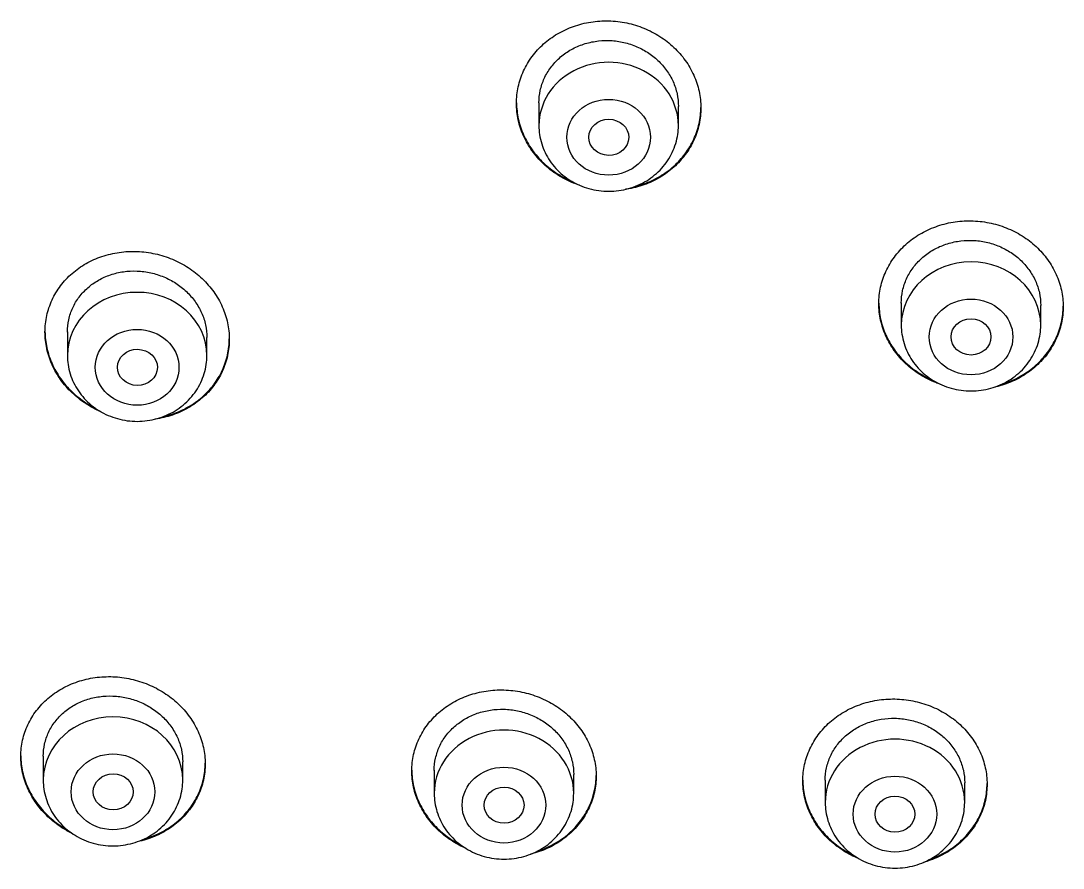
# Model space of a CAD drawing. Header units: millimetres. Extents: x 169 to 4368, y -1049 to 1924.
# Drawn here: x 455.324 to 457.416, y 1181.799 to 1183.5 of the extents above; entities that cross this region are included whole.
import ezdxf

# ---------------------------------------------------------------- set-up
doc = ezdxf.new("R2010")
doc.units = ezdxf.units.MM

msp = doc.modelspace()

# ---------------------------------------------------------------- linework, layer by layer
for p, q in [((456.3637, 1183.3357), (456.3637, 1183.29)), ((456.6437, 1183.29), (456.6437, 1183.3284)), ((457.0912, 1182.9338), (457.0912, 1182.8891)), ((457.3712, 1182.8891), (457.3712, 1182.9288)), ((455.417, 1182.8756), (455.417, 1182.8281)), ((455.697, 1182.8281), (455.697, 1182.8642)), ((455.3685, 1182.0236), (455.3685, 1181.9756)), ((455.6485, 1181.9756), (455.6485, 1182.0119)), ((456.1535, 1181.9952), (456.1535, 1181.949)), ((456.4335, 1181.949), (456.4335, 1181.987)), ((456.9385, 1181.9757), (456.9385, 1181.9308)), ((457.2185, 1181.9308), (457.2185, 1181.9702))]:
    msp.add_line(p, q)
for centre, major_axis, start_param, end_param in [((456.5037, 1183.29), (0.14, 0), 0, 3.141593), ((457.2312, 1182.8891), (-0.14, 0), 3.141598, 6.283185), ((455.557, 1182.8281), (-0.14, 0), 3.141598, 6.283185), ((455.5085, 1181.9756), (-0.14, 0), 3.141598, 6.283185), ((456.2935, 1181.949), (0.14, 0), 0, 3.141593), ((457.0785, 1181.9308), (0.14, 0), 0, 3.141593)]:
    msp.add_ellipse(centre, major_axis=major_axis, ratio=0.906308, start_param=start_param, end_param=end_param)
for centre, major_axis, ratio in [((456.5037, 1183.2664), (-0.084, 0), 0.906308), ((456.5039, 1183.2663), (0.0401, -0.0003), 0.905509), ((457.2312, 1182.8654), (0.084, 0), 0.906308), ((457.2312, 1182.8654), (0.04, 0), 0.906246), ((455.557, 1182.8044), (-0.084, 0), 0.906308), ((455.5575, 1182.8043), (0.0402, -0.0005), 0.902582), ((455.5085, 1181.952), (-0.084, 0), 0.906308), ((456.2935, 1181.9253), (-0.084, 0), 0.906308), ((455.5089, 1181.952), (0.0402, 0), 0.902281), ((457.0785, 1181.9072), (-0.084, 0), 0.906308), ((456.2937, 1181.9253), (0.0401, 0), 0.904923), ((457.0785, 1181.9072), (0.04, 0), 0.906198)]:
    msp.add_ellipse(centre, major_axis=major_axis, ratio=ratio)
for points, knots in [([(456.3187, 1183.3347), (456.3187, 1183.3459), (456.3199, 1183.3569), (456.3235, 1183.3732), (456.3249, 1183.3785), (456.3285, 1183.3892), (456.3305, 1183.3944), (456.3375, 1183.4097), (456.3432, 1183.4193), (456.3533, 1183.433), (456.3569, 1183.4374), (456.3647, 1183.4459), (456.3688, 1183.4499), (456.3816, 1183.4613), (456.3909, 1183.4681), (456.4061, 1183.4771), (456.4114, 1183.4798), (456.4221, 1183.4848), (456.433, 1183.4892), (456.4443, 1183.4927), (456.4559, 1183.4956), (456.4619, 1183.4968), (456.4798, 1183.4996), (456.4918, 1183.5004), (456.5098, 1183.4999), (456.5159, 1183.4995), (456.528, 1183.4981), (456.534, 1183.4971), (456.5518, 1183.4934), (456.5633, 1183.4899), (456.5801, 1183.4831), (456.5857, 1183.4805), (456.5964, 1183.475), (456.6015, 1183.472), (456.6165, 1183.4624), (456.6259, 1183.4551), (456.6431, 1183.4388), (456.6508, 1183.43), (456.6608, 1183.416), (456.664, 1183.4111), (456.6697, 1183.4012), (456.6723, 1183.396), (456.6793, 1183.3804), (456.6828, 1183.3697), (456.6863, 1183.3532), (456.6872, 1183.3477), (456.6884, 1183.3365), (456.6887, 1183.3309), (456.6887, 1183.3142), (456.6876, 1183.3032), (456.684, 1183.2868), (456.6825, 1183.2814), (456.679, 1183.2708), (456.6749, 1183.2604), (456.6698, 1183.2505), (456.6641, 1183.2408), (456.6609, 1183.2361), (456.6508, 1183.2223), (456.6431, 1183.2139), (456.6303, 1183.2025), (456.6258, 1183.1989), (456.6164, 1183.192), (456.6115, 1183.1887), (456.5964, 1183.1798), (456.5857, 1183.1749), (456.5689, 1183.1689), (456.5632, 1183.1672), (456.5515, 1183.1642), (456.5457, 1183.163), (456.5388, 1183.1619), (456.5378, 1183.1618), (456.5369, 1183.1616)], [0, 0, 0, 0, 0.043324, 0.043324, 0.064987, 0.064987, 0.086649, 0.086649, 0.129973, 0.129973, 0.151636, 0.151636, 0.173298, 0.173298, 0.216622, 0.216622, 0.238285, 0.238285, 0.259947, 0.281609, 0.281609, 0.303271, 0.303271, 0.346596, 0.346596, 0.368258, 0.368258, 0.38992, 0.38992, 0.433245, 0.433245, 0.454907, 0.454907, 0.476569, 0.476569, 0.519894, 0.519894, 0.563218, 0.563218, 0.584881, 0.584881, 0.606543, 0.606543, 0.649867, 0.649867, 0.67153, 0.67153, 0.693192, 0.693192, 0.736516, 0.736516, 0.758179, 0.758179, 0.779841, 0.801503, 0.801503, 0.823165, 0.823165, 0.86649, 0.86649, 0.888152, 0.888152, 0.909814, 0.909814, 0.953139, 0.953139, 0.974801, 0.974801, 0.996463, 0.996463, 1, 1, 1, 1]), ([(456.3637, 1183.3355), (456.3637, 1183.3439), (456.3646, 1183.3522), (456.3673, 1183.3646), (456.3684, 1183.3687), (456.3711, 1183.3767), (456.3742, 1183.3845), (456.3781, 1183.392), (456.3824, 1183.3994), (456.3848, 1183.4029), (456.3925, 1183.4133), (456.3983, 1183.4197), (456.4079, 1183.4284), (456.4113, 1183.4311), (456.4185, 1183.4363), (456.4222, 1183.4387), (456.4336, 1183.4455), (456.4417, 1183.4492), (456.4544, 1183.4537), (456.4587, 1183.4551), (456.4676, 1183.4573), (456.472, 1183.4582), (456.4854, 1183.4603), (456.4945, 1183.4609), (456.513, 1183.4605), (456.5221, 1183.4594), (456.5355, 1183.4566), (456.5399, 1183.4555), (456.5487, 1183.4528), (456.5531, 1183.4513), (456.5658, 1183.4461), (456.5738, 1183.4419), (456.5852, 1183.4347), (456.5889, 1183.4321), (456.596, 1183.4265), (456.5994, 1183.4236), (456.6091, 1183.4144), (456.6149, 1183.4078), (456.6226, 1183.3971), (456.625, 1183.3934), (456.6293, 1183.3858), (456.6332, 1183.3781), (456.6363, 1183.3702), (456.639, 1183.362), (456.6401, 1183.3579), (456.6428, 1183.3453), (456.6437, 1183.3369), (456.6437, 1183.3284)], [0, 0, 0, 0, 0.06239, 0.06239, 0.093644, 0.093644, 0.124898, 0.156151, 0.156151, 0.187405, 0.187405, 0.249912, 0.249912, 0.281166, 0.281166, 0.31242, 0.31242, 0.374927, 0.374927, 0.406181, 0.406181, 0.437434, 0.437434, 0.499942, 0.499942, 0.562449, 0.562449, 0.593702, 0.593702, 0.624956, 0.624956, 0.687463, 0.687463, 0.718717, 0.718717, 0.749971, 0.749971, 0.812478, 0.812478, 0.843732, 0.843732, 0.874985, 0.906239, 0.906239, 0.937493, 0.937493, 1, 1, 1, 1]), ([(456.3187, 1183.3357), (456.3188, 1183.3248), (456.32, 1183.314), (456.3235, 1183.2979), (456.3249, 1183.2925), (456.3284, 1183.2817), (456.3305, 1183.2764), (456.3375, 1183.2607), (456.3432, 1183.2508), (456.3532, 1183.2367), (456.3568, 1183.2321), (456.3646, 1183.2232), (456.3686, 1183.219), (456.3814, 1183.2069), (456.3907, 1183.1996), (456.4059, 1183.1899), (456.4111, 1183.1869), (456.4207, 1183.1819), (456.4251, 1183.1798), (456.4296, 1183.1779)], [0, 0, 0, 0, 0.16515, 0.16515, 0.250295, 0.250295, 0.335439, 0.335439, 0.505729, 0.505729, 0.590873, 0.590873, 0.676018, 0.676018, 0.846307, 0.846307, 0.931452, 0.931452, 1, 1, 1, 1]), ([(456.4454, 1183.1699), (456.4412, 1183.1713), (456.437, 1183.1728), (456.4217, 1183.179), (456.4111, 1183.1845), (456.3961, 1183.1942), (456.3912, 1183.1976), (456.3817, 1183.205), (456.3773, 1183.2088), (456.3645, 1183.2209), (456.3568, 1183.2297), (456.3467, 1183.2438), (456.3435, 1183.2488), (456.3378, 1183.2587), (456.3326, 1183.2689), (456.3285, 1183.2794), (456.325, 1183.2902), (456.3235, 1183.2956), (456.3199, 1183.3122), (456.3187, 1183.3234), (456.3187, 1183.3347)], [0, 0, 0, 0, 0.0571061, 0.0571061, 0.2142551, 0.2142551, 0.2928296, 0.2928296, 0.3714041, 0.3714041, 0.528553, 0.528553, 0.6071275, 0.6071275, 0.685702, 0.7642765, 0.7642765, 0.842851, 0.842851, 1, 1, 1, 1]), ([(456.5557, 1183.1673), (456.562, 1183.1688), (456.5681, 1183.1707), (456.5798, 1183.1748), (456.5854, 1183.1771), (456.5961, 1183.1821), (456.6013, 1183.1848), (456.6164, 1183.1937), (456.6257, 1183.2005), (456.6387, 1183.212), (456.6428, 1183.2161), (456.6505, 1183.2245), (456.6577, 1183.2332), (456.6639, 1183.2426), (456.6696, 1183.2523), (456.6723, 1183.2573), (456.6793, 1183.2727), (456.6828, 1183.2832), (456.6863, 1183.2995), (456.6872, 1183.305), (456.6884, 1183.3158), (456.6887, 1183.3211), (456.6887, 1183.3264)], [0, 0, 0, 0, 0.083353, 0.083353, 0.160079, 0.160079, 0.236804, 0.236804, 0.390256, 0.390256, 0.466982, 0.466982, 0.543708, 0.620434, 0.620434, 0.697159, 0.697159, 0.850611, 0.850611, 0.927337, 0.927337, 1, 1, 1, 1]), ([(456.3637, 1183.29), (456.3637, 1183.2833), (456.3646, 1183.2719), (456.3688, 1183.2529), (456.3757, 1183.2355), (456.3853, 1183.2187), (456.3972, 1183.2036), (456.4114, 1183.1901), (456.4275, 1183.1787), (456.4451, 1183.1695), (456.464, 1183.1629), (456.4837, 1183.1588), (456.5039, 1183.1575), (456.524, 1183.1588), (456.5437, 1183.1629), (456.5626, 1183.1696), (456.5803, 1183.1788), (456.5963, 1183.1903), (456.6105, 1183.2038), (456.6224, 1183.219), (456.6319, 1183.2359), (456.6388, 1183.2534), (456.6428, 1183.2722), (456.6437, 1183.2835), (456.6437, 1183.29)], [0, 0, 0, 0, 0.043723, 0.08855, 0.133515, 0.178674, 0.224062, 0.269684, 0.315523, 0.361546, 0.407709, 0.453968, 0.500279, 0.546601, 0.592892, 0.639107, 0.685199, 0.73112, 0.776832, 0.822308, 0.867548, 0.912577, 0.957444, 1, 1, 1, 1]), ([(457.0462, 1182.9323), (457.0462, 1182.9435), (457.0474, 1182.9545), (457.0509, 1182.9707), (457.0524, 1182.976), (457.0559, 1182.9866), (457.058, 1182.9918), (457.0649, 1183.0071), (457.0706, 1183.0168), (457.0807, 1183.0304), (457.0843, 1183.0348), (457.0921, 1183.0433), (457.0962, 1183.0474), (457.109, 1183.0589), (457.1183, 1183.0657), (457.1335, 1183.0748), (457.1387, 1183.0775), (457.1494, 1183.0826), (457.1603, 1183.0871), (457.1717, 1183.0906), (457.1833, 1183.0937), (457.1892, 1183.0949), (457.2071, 1183.0979), (457.2191, 1183.0987), (457.2372, 1183.0984), (457.2433, 1183.0981), (457.2554, 1183.0968), (457.2614, 1183.0958), (457.2792, 1183.0923), (457.2907, 1183.0889), (457.3075, 1183.0823), (457.3131, 1183.0798), (457.3238, 1183.0743), (457.329, 1183.0714), (457.344, 1183.062), (457.3533, 1183.0548), (457.3706, 1183.0387), (457.3783, 1183.03), (457.3883, 1183.0161), (457.3914, 1183.0113), (457.3971, 1183.0014), (457.3998, 1182.9963), (457.4067, 1182.9808), (457.4102, 1182.9701), (457.4138, 1182.9538), (457.4147, 1182.9483), (457.4159, 1182.9371), (457.4162, 1182.9316), (457.4162, 1182.915), (457.415, 1182.904), (457.4115, 1182.8877), (457.41, 1182.8823), (457.4065, 1182.8717), (457.4024, 1182.8614), (457.3973, 1182.8515), (457.3916, 1182.8418), (457.3884, 1182.837), (457.3783, 1182.8233), (457.3706, 1182.8149), (457.3578, 1182.8033), (457.3533, 1182.7997), (457.3439, 1182.7928), (457.339, 1182.7895), (457.3239, 1182.7805), (457.3133, 1182.7755), (457.2965, 1182.7694), (457.2907, 1182.7676), (457.2822, 1182.7654), (457.2795, 1182.7648), (457.2768, 1182.7642)], [0, 0, 0, 0, 0.0439921, 0.0439921, 0.0659882, 0.0659882, 0.0879843, 0.0879843, 0.1319764, 0.1319764, 0.1539725, 0.1539725, 0.1759685, 0.1759685, 0.2199606, 0.2199606, 0.2419567, 0.2419567, 0.2639528, 0.2859488, 0.2859488, 0.3079449, 0.3079449, 0.351937, 0.351937, 0.3739331, 0.3739331, 0.3959292, 0.3959292, 0.4399213, 0.4399213, 0.4619174, 0.4619174, 0.4839134, 0.4839134, 0.5279055, 0.5279055, 0.5718977, 0.5718977, 0.5938937, 0.5938937, 0.6158898, 0.6158898, 0.6598819, 0.6598819, 0.681878, 0.681878, 0.7038741, 0.7038741, 0.7478662, 0.7478662, 0.7698623, 0.7698623, 0.7918583, 0.8138544, 0.8138544, 0.8358505, 0.8358505, 0.8798426, 0.8798426, 0.9018386, 0.9018386, 0.9238347, 0.9238347, 0.9678268, 0.9678268, 0.9898229, 0.9898229, 1, 1, 1, 1]), ([(457.0912, 1182.9335), (457.0912, 1182.9419), (457.0921, 1182.9502), (457.0948, 1182.9625), (457.0959, 1182.9666), (457.0985, 1182.9746), (457.1016, 1182.9824), (457.1055, 1182.9899), (457.1098, 1182.9973), (457.1122, 1183.0008), (457.1199, 1183.0113), (457.1257, 1183.0176), (457.1354, 1183.0263), (457.1388, 1183.0291), (457.1459, 1183.0343), (457.1496, 1183.0368), (457.161, 1183.0436), (457.1691, 1183.0474), (457.1818, 1183.052), (457.1861, 1183.0534), (457.1949, 1183.0557), (457.1994, 1183.0566), (457.2128, 1183.0588), (457.2219, 1183.0595), (457.2357, 1183.0593), (457.2403, 1183.059), (457.2494, 1183.058), (457.2585, 1183.0566), (457.2673, 1183.0545), (457.2761, 1183.0519), (457.2805, 1183.0504), (457.2932, 1183.0453), (457.3012, 1183.0413), (457.3126, 1183.0341), (457.3163, 1183.0316), (457.3235, 1183.0261), (457.3269, 1183.0232), (457.3366, 1183.0142), (457.3424, 1183.0076), (457.35, 1182.997), (457.3524, 1182.9933), (457.3568, 1182.9858), (457.3607, 1182.9782), (457.3638, 1182.9703), (457.3664, 1182.9623), (457.3676, 1182.9581), (457.3703, 1182.9456), (457.3712, 1182.9373), (457.3712, 1182.9288)], [0, 0, 0, 0, 0.0623933, 0.0623933, 0.0936469, 0.0936469, 0.1249004, 0.156154, 0.156154, 0.1874075, 0.1874075, 0.2499147, 0.2499147, 0.2811682, 0.2811682, 0.3124218, 0.3124218, 0.3749289, 0.3749289, 0.4061824, 0.4061824, 0.437436, 0.437436, 0.4999431, 0.4999431, 0.5311967, 0.5311967, 0.5624502, 0.5937038, 0.5937038, 0.6249573, 0.6249573, 0.6874644, 0.6874644, 0.718718, 0.718718, 0.7499716, 0.7499716, 0.8124787, 0.8124787, 0.8437322, 0.8437322, 0.8749858, 0.9062393, 0.9062393, 0.9374929, 0.9374929, 1, 1, 1, 1]), ([(455.372, 1182.8753), (455.372, 1182.8865), (455.3732, 1182.8975), (455.3768, 1182.9136), (455.3782, 1182.9189), (455.3818, 1182.9294), (455.3839, 1182.9346), (455.3908, 1182.9497), (455.3966, 1182.9592), (455.4067, 1182.9726), (455.4103, 1182.977), (455.4181, 1182.9853), (455.4221, 1182.9892), (455.435, 1183.0004), (455.4443, 1183.007), (455.4595, 1183.0157), (455.4648, 1183.0183), (455.4754, 1183.0231), (455.4863, 1183.0273), (455.4977, 1183.0306), (455.5093, 1183.0333), (455.5152, 1183.0344), (455.5331, 1183.037), (455.5451, 1183.0375), (455.5631, 1183.0368), (455.5692, 1183.0363), (455.5813, 1183.0347), (455.5873, 1183.0337), (455.605, 1183.0297), (455.6165, 1183.0261), (455.6333, 1183.0191), (455.6388, 1183.0165), (455.6495, 1183.0109), (455.6547, 1183.0078), (455.6697, 1182.9981), (455.6791, 1182.9907), (455.6963, 1182.9743), (455.704, 1182.9654), (455.7141, 1182.9513), (455.7172, 1182.9465), (455.7229, 1182.9365), (455.7256, 1182.9313), (455.7325, 1182.9156), (455.7361, 1182.9049), (455.7396, 1182.8885), (455.7405, 1182.883), (455.7417, 1182.8718), (455.742, 1182.8662), (455.742, 1182.8496), (455.7409, 1182.8387), (455.7373, 1182.8224), (455.7358, 1182.817), (455.7323, 1182.8065), (455.7282, 1182.7962), (455.723, 1182.7864), (455.7173, 1182.7769), (455.7142, 1182.7722), (455.704, 1182.7587), (455.6963, 1182.7504), (455.6835, 1182.7392), (455.679, 1182.7357), (455.6696, 1182.729), (455.6646, 1182.7258), (455.6495, 1182.7172), (455.6389, 1182.7124), (455.6221, 1182.7067), (455.6164, 1182.7051), (455.6048, 1182.7023), (455.599, 1182.7012), (455.5932, 1182.7004)], [0, 0, 0, 0, 0.043488, 0.043488, 0.065232, 0.065232, 0.086976, 0.086976, 0.130464, 0.130464, 0.152208, 0.152208, 0.173952, 0.173952, 0.21744, 0.21744, 0.239184, 0.239184, 0.260928, 0.282672, 0.282672, 0.304416, 0.304416, 0.347904, 0.347904, 0.369648, 0.369648, 0.391392, 0.391392, 0.43488, 0.43488, 0.456624, 0.456624, 0.478368, 0.478368, 0.521856, 0.521856, 0.565344, 0.565344, 0.587088, 0.587088, 0.608832, 0.608832, 0.65232, 0.65232, 0.674064, 0.674064, 0.695807, 0.695807, 0.739295, 0.739295, 0.761039, 0.761039, 0.782783, 0.804527, 0.804527, 0.826271, 0.826271, 0.869759, 0.869759, 0.891503, 0.891503, 0.913247, 0.913247, 0.956735, 0.956735, 0.978479, 0.978479, 1, 1, 1, 1]), ([(455.417, 1182.8753), (455.417, 1182.8837), (455.4179, 1182.8919), (455.4206, 1182.9042), (455.4217, 1182.9083), (455.4244, 1182.9162), (455.4275, 1182.924), (455.4314, 1182.9314), (455.4357, 1182.9386), (455.4381, 1182.9422), (455.4458, 1182.9524), (455.4516, 1182.9586), (455.4613, 1182.9671), (455.4647, 1182.9698), (455.4718, 1182.9748), (455.4756, 1182.9772), (455.487, 1182.9837), (455.495, 1182.9873), (455.5077, 1182.9916), (455.5121, 1182.9929), (455.5209, 1182.9949), (455.5253, 1182.9958), (455.5387, 1182.9977), (455.5478, 1182.9981), (455.5662, 1182.9974), (455.5753, 1182.9962), (455.5887, 1182.9933), (455.5931, 1182.9921), (455.6019, 1182.9893), (455.6063, 1182.9877), (455.619, 1182.9824), (455.627, 1182.9782), (455.6384, 1182.9708), (455.6421, 1182.9682), (455.6493, 1182.9625), (455.6527, 1182.9596), (455.6623, 1182.9504), (455.6681, 1182.9437), (455.6758, 1182.9329), (455.6782, 1182.9292), (455.6826, 1182.9216), (455.6865, 1182.9139), (455.6896, 1182.906), (455.6923, 1182.8978), (455.6934, 1182.8937), (455.6961, 1182.8811), (455.697, 1182.8727), (455.697, 1182.8642)], [0, 0, 0, 0, 0.062383, 0.062383, 0.093636, 0.093636, 0.12489, 0.156144, 0.156144, 0.187398, 0.187398, 0.249906, 0.249906, 0.28116, 0.28116, 0.312414, 0.312414, 0.374922, 0.374922, 0.406176, 0.406176, 0.43743, 0.43743, 0.499937, 0.499937, 0.562445, 0.562445, 0.593699, 0.593699, 0.624953, 0.624953, 0.687461, 0.687461, 0.718715, 0.718715, 0.749969, 0.749969, 0.812477, 0.812477, 0.84373, 0.84373, 0.874984, 0.906238, 0.906238, 0.937492, 0.937492, 1, 1, 1, 1]), ([(457.0462, 1182.9333), (457.0463, 1182.9225), (457.0475, 1182.9118), (457.0509, 1182.8958), (457.0524, 1182.8904), (457.0559, 1182.8797), (457.058, 1182.8744), (457.0649, 1182.8589), (457.0706, 1182.8491), (457.0807, 1182.8351), (457.0843, 1182.8306), (457.092, 1182.8218), (457.0961, 1182.8176), (457.1089, 1182.8057), (457.1182, 1182.7985), (457.1334, 1182.789), (457.1386, 1182.786), (457.1478, 1182.7814), (457.1516, 1182.7796), (457.1555, 1182.7779)], [0, 0, 0, 0, 0.166382, 0.166382, 0.252224, 0.252224, 0.338065, 0.338065, 0.509748, 0.509748, 0.59559, 0.59559, 0.681432, 0.681432, 0.853115, 0.853115, 0.938956, 0.938956, 1, 1, 1, 1]), ([(457.1696, 1182.7704), (457.1665, 1182.7715), (457.1635, 1182.7726), (457.1493, 1182.7782), (457.1386, 1182.7836), (457.1236, 1182.7931), (457.1187, 1182.7964), (457.1092, 1182.8037), (457.1047, 1182.8075), (457.0919, 1182.8194), (457.0843, 1182.8281), (457.0741, 1182.8421), (457.071, 1182.847), (457.0652, 1182.8569), (457.0601, 1182.8669), (457.056, 1182.8774), (457.0525, 1182.8881), (457.051, 1182.8935), (457.0474, 1182.91), (457.0462, 1182.9211), (457.0462, 1182.9323)], [0, 0, 0, 0, 0.042578, 0.042578, 0.202148, 0.202148, 0.281934, 0.281934, 0.361719, 0.361719, 0.521289, 0.521289, 0.601074, 0.601074, 0.680859, 0.760645, 0.760645, 0.84043, 0.84043, 1, 1, 1, 1]), ([(457.2928, 1182.7704), (457.2958, 1182.7713), (457.2988, 1182.7723), (457.3074, 1182.7754), (457.3129, 1182.7777), (457.3237, 1182.7828), (457.3288, 1182.7856), (457.3439, 1182.7945), (457.3532, 1182.8013), (457.3662, 1182.813), (457.3703, 1182.817), (457.378, 1182.8255), (457.3852, 1182.8342), (457.3914, 1182.8436), (457.3971, 1182.8533), (457.3998, 1182.8583), (457.4067, 1182.8736), (457.4102, 1182.8841), (457.4138, 1182.9003), (457.4147, 1182.9058), (457.4159, 1182.9166), (457.4162, 1182.9219), (457.4162, 1182.9271)], [0, 0, 0, 0, 0.042749, 0.042749, 0.122901, 0.122901, 0.203053, 0.203053, 0.363356, 0.363356, 0.443508, 0.443508, 0.523659, 0.603811, 0.603811, 0.683963, 0.683963, 0.844266, 0.844266, 0.924418, 0.924418, 1, 1, 1, 1]), ([(455.372, 1182.8763), (455.3721, 1182.8654), (455.3733, 1182.8546), (455.3768, 1182.8386), (455.3782, 1182.8331), (455.3818, 1182.8223), (455.3838, 1182.817), (455.3908, 1182.8013), (455.3965, 1182.7913), (455.4066, 1182.7771), (455.4102, 1182.7725), (455.418, 1182.7636), (455.422, 1182.7593), (455.4348, 1182.7471), (455.4441, 1182.7397), (455.4593, 1182.7298), (455.4645, 1182.7268), (455.4709, 1182.7234), (455.472, 1182.7228), (455.4731, 1182.7223)], [0, 0, 0, 0, 0.174338, 0.174338, 0.264065, 0.264065, 0.353793, 0.353793, 0.533247, 0.533247, 0.622974, 0.622974, 0.712702, 0.712702, 0.892156, 0.892156, 0.981883, 0.981883, 1, 1, 1, 1]), ([(455.4845, 1182.715), (455.474, 1182.7195), (455.464, 1182.7249), (455.4495, 1182.7343), (455.4446, 1182.7378), (455.4351, 1182.7453), (455.4306, 1182.7492), (455.4178, 1182.7614), (455.4102, 1182.7702), (455.4, 1182.7844), (455.3969, 1182.7894), (455.3911, 1182.7994), (455.386, 1182.8096), (455.3819, 1182.8201), (455.3783, 1182.8309), (455.3768, 1182.8364), (455.3732, 1182.853), (455.372, 1182.8641), (455.372, 1182.8753)], [0, 0, 0, 0, 0.159312, 0.159312, 0.243381, 0.243381, 0.32745, 0.32745, 0.495587, 0.495587, 0.579656, 0.579656, 0.663725, 0.747794, 0.747794, 0.831862, 0.831862, 1, 1, 1, 1]), ([(457.0912, 1182.8891), (457.0912, 1182.8824), (457.0921, 1182.871), (457.0963, 1182.852), (457.1032, 1182.8346), (457.1127, 1182.8177), (457.1247, 1182.8026), (457.1389, 1182.7891), (457.1549, 1182.7777), (457.1726, 1182.7686), (457.1915, 1182.7619), (457.2112, 1182.7579), (457.2313, 1182.7565), (457.2514, 1182.7579), (457.2712, 1182.762), (457.2901, 1182.7687), (457.3077, 1182.7779), (457.3238, 1182.7893), (457.3379, 1182.8029), (457.3499, 1182.8181), (457.3594, 1182.835), (457.3663, 1182.8524), (457.3703, 1182.8713), (457.3712, 1182.8825), (457.3712, 1182.8891)], [0, 0, 0, 0, 0.043723, 0.08855, 0.133515, 0.178674, 0.224062, 0.269684, 0.315523, 0.361546, 0.407709, 0.453968, 0.500279, 0.546601, 0.592892, 0.639107, 0.685199, 0.73112, 0.776832, 0.822308, 0.867548, 0.912577, 0.957444, 1, 1, 1, 1]), ([(455.6084, 1182.7051), (455.6149, 1182.7066), (455.6212, 1182.7084), (455.633, 1182.7124), (455.6386, 1182.7145), (455.6493, 1182.7193), (455.6545, 1182.722), (455.6695, 1182.7306), (455.6789, 1182.7372), (455.6919, 1182.7485), (455.696, 1182.7525), (455.7037, 1182.7607), (455.7109, 1182.7693), (455.7171, 1182.7786), (455.7229, 1182.7881), (455.7255, 1182.7931), (455.7325, 1182.8083), (455.736, 1182.8187), (455.7396, 1182.8349), (455.7405, 1182.8404), (455.7417, 1182.8512), (455.742, 1182.8564), (455.742, 1182.8617)], [0, 0, 0, 0, 0.085216, 0.085216, 0.161765, 0.161765, 0.238314, 0.238314, 0.391411, 0.391411, 0.46796, 0.46796, 0.544509, 0.621058, 0.621058, 0.697607, 0.697607, 0.850704, 0.850704, 0.927253, 0.927253, 1, 1, 1, 1]), ([(455.417, 1182.8281), (455.417, 1182.8213), (455.4179, 1182.8099), (455.4221, 1182.7909), (455.429, 1182.7735), (455.4386, 1182.7567), (455.4505, 1182.7416), (455.4647, 1182.7281), (455.4808, 1182.7167), (455.4984, 1182.7075), (455.5173, 1182.7009), (455.537, 1182.6968), (455.5571, 1182.6955), (455.5773, 1182.6969), (455.597, 1182.7009), (455.6159, 1182.7076), (455.6336, 1182.7168), (455.6496, 1182.7283), (455.6638, 1182.7419), (455.6757, 1182.757), (455.6852, 1182.7739), (455.6921, 1182.7914), (455.6961, 1182.8102), (455.697, 1182.8215), (455.697, 1182.8281)], [0, 0, 0, 0, 0.043723, 0.08855, 0.133515, 0.178674, 0.224062, 0.269684, 0.315523, 0.361546, 0.407709, 0.453968, 0.500279, 0.546601, 0.592892, 0.639107, 0.685199, 0.73112, 0.776832, 0.822308, 0.867548, 0.912577, 0.957444, 1, 1, 1, 1]), ([(455.3235, 1182.0231), (455.3235, 1182.0342), (455.3247, 1182.0451), (455.3282, 1182.061), (455.3297, 1182.0663), (455.3333, 1182.0767), (455.3353, 1182.0818), (455.3423, 1182.0968), (455.348, 1182.1062), (455.3581, 1182.1194), (455.3618, 1182.1237), (455.3695, 1182.1319), (455.3736, 1182.1358), (455.3864, 1182.1469), (455.3957, 1182.1534), (455.4109, 1182.162), (455.4161, 1182.1646), (455.4268, 1182.1693), (455.4377, 1182.1735), (455.449, 1182.1767), (455.4606, 1182.1794), (455.4665, 1182.1805), (455.4844, 1182.183), (455.4964, 1182.1836), (455.5144, 1182.1829), (455.5204, 1182.1824), (455.5326, 1182.1808), (455.5386, 1182.1798), (455.5563, 1182.1758), (455.5678, 1182.1722), (455.5846, 1182.1653), (455.5902, 1182.1627), (455.6009, 1182.1571), (455.6061, 1182.1541), (455.6211, 1182.1444), (455.6305, 1182.1371), (455.6434, 1182.1249), (455.6475, 1182.1207), (455.6552, 1182.1119), (455.6624, 1182.1029), (455.6686, 1182.0932), (455.6744, 1182.0833), (455.677, 1182.0782), (455.684, 1182.0626), (455.6875, 1182.052), (455.6911, 1182.0358), (455.692, 1182.0303), (455.6932, 1182.0192), (455.6935, 1182.0137), (455.6935, 1181.9972), (455.6923, 1181.9864), (455.6888, 1181.9703), (455.6873, 1181.9649), (455.6838, 1181.9545), (455.6797, 1181.9444), (455.6745, 1181.9347), (455.6688, 1181.9252), (455.6657, 1181.9206), (455.6555, 1181.9072), (455.6478, 1181.899), (455.635, 1181.8879), (455.6305, 1181.8844), (455.6211, 1181.8778), (455.6162, 1181.8747), (455.6011, 1181.8662), (455.5905, 1181.8615), (455.5737, 1181.8558), (455.568, 1181.8542), (455.5605, 1181.8524), (455.5588, 1181.8521), (455.5571, 1181.8517)], [0, 0, 0, 0, 0.044162, 0.044162, 0.066243, 0.066243, 0.088323, 0.088323, 0.132485, 0.132485, 0.154566, 0.154566, 0.176647, 0.176647, 0.220809, 0.220809, 0.242889, 0.242889, 0.26497, 0.287051, 0.287051, 0.309132, 0.309132, 0.353294, 0.353294, 0.375375, 0.375375, 0.397455, 0.397455, 0.441617, 0.441617, 0.463698, 0.463698, 0.485779, 0.485779, 0.52994, 0.52994, 0.552021, 0.552021, 0.574102, 0.596183, 0.596183, 0.618264, 0.618264, 0.662426, 0.662426, 0.684506, 0.684506, 0.706587, 0.706587, 0.750749, 0.750749, 0.77283, 0.77283, 0.794911, 0.816992, 0.816992, 0.839072, 0.839072, 0.883234, 0.883234, 0.905315, 0.905315, 0.927396, 0.927396, 0.971558, 0.971558, 0.993638, 0.993638, 1, 1, 1, 1]), ([(455.3685, 1182.0233), (455.3685, 1182.0315), (455.3694, 1182.0397), (455.3721, 1182.0519), (455.3732, 1182.0559), (455.3759, 1182.0638), (455.379, 1182.0715), (455.3829, 1182.0788), (455.3872, 1182.0859), (455.3896, 1182.0894), (455.3973, 1182.0996), (455.4031, 1182.1057), (455.4128, 1182.1141), (455.4161, 1182.1167), (455.4233, 1182.1217), (455.427, 1182.1241), (455.4384, 1182.1305), (455.4464, 1182.1341), (455.4591, 1182.1383), (455.4635, 1182.1395), (455.4723, 1182.1416), (455.4767, 1182.1424), (455.4901, 1182.1443), (455.4991, 1182.1447), (455.5176, 1182.144), (455.5267, 1182.1428), (455.5401, 1182.1399), (455.5445, 1182.1387), (455.5533, 1182.136), (455.5576, 1182.1344), (455.5704, 1182.1291), (455.5784, 1182.1249), (455.5936, 1182.1152), (455.6008, 1182.1095), (455.6138, 1182.0973), (455.6196, 1182.0907), (455.6273, 1182.0801), (455.6297, 1182.0763), (455.634, 1182.0688), (455.638, 1182.0612), (455.6411, 1182.0533), (455.6437, 1182.0452), (455.6449, 1182.0411), (455.6476, 1182.0287), (455.6485, 1182.0203), (455.6485, 1182.0119)], [0, 0, 0, 0, 0.062392, 0.062392, 0.093645, 0.093645, 0.124899, 0.156152, 0.156152, 0.187406, 0.187406, 0.249913, 0.249913, 0.281167, 0.281167, 0.312421, 0.312421, 0.374928, 0.374928, 0.406181, 0.406181, 0.437435, 0.437435, 0.499942, 0.499942, 0.562449, 0.562449, 0.593703, 0.593703, 0.624957, 0.624957, 0.687464, 0.687464, 0.749971, 0.749971, 0.812478, 0.812478, 0.843732, 0.843732, 0.874986, 0.906239, 0.906239, 0.937493, 0.937493, 1, 1, 1, 1]), ([(456.1085, 1181.9941), (456.1085, 1182.0052), (456.1097, 1182.0161), (456.1132, 1182.0321), (456.1147, 1182.0373), (456.1182, 1182.0478), (456.1203, 1182.053), (456.1273, 1182.068), (456.133, 1182.0775), (456.1431, 1182.0909), (456.1467, 1182.0952), (456.1544, 1182.1035), (456.1585, 1182.1075), (456.1713, 1182.1187), (456.1806, 1182.1254), (456.1958, 1182.1341), (456.2011, 1182.1368), (456.2117, 1182.1417), (456.2226, 1182.146), (456.234, 1182.1494), (456.2455, 1182.1522), (456.2515, 1182.1534), (456.2694, 1182.1561), (456.2814, 1182.1569), (456.2994, 1182.1564), (456.3055, 1182.1559), (456.3176, 1182.1545), (456.3236, 1182.1535), (456.3414, 1182.1499), (456.3529, 1182.1464), (456.3697, 1182.1396), (456.3753, 1182.1371), (456.386, 1182.1316), (456.3912, 1182.1287), (456.4062, 1182.1192), (456.4155, 1182.112), (456.4285, 1182.0999), (456.4326, 1182.0957), (456.4403, 1182.087), (456.4475, 1182.0781), (456.4537, 1182.0685), (456.4594, 1182.0587), (456.462, 1182.0536), (456.469, 1182.0381), (456.4725, 1182.0276), (456.4761, 1182.0113), (456.477, 1182.0059), (456.4782, 1181.9948), (456.4785, 1181.9893), (456.4785, 1181.9729), (456.4773, 1181.962), (456.4738, 1181.9459), (456.4723, 1181.9405), (456.4688, 1181.9301), (456.4647, 1181.9199), (456.4596, 1181.9102), (456.4539, 1181.9006), (456.4507, 1181.896), (456.4406, 1181.8825), (456.4329, 1181.8742), (456.4201, 1181.863), (456.4156, 1181.8594), (456.4062, 1181.8527), (456.4013, 1181.8495), (456.3862, 1181.8408), (456.3756, 1181.8359), (456.3588, 1181.8301), (456.3531, 1181.8284), (456.3472, 1181.8269), (456.3471, 1181.8269), (456.347, 1181.8269)], [0, 0, 0, 0, 0.044428, 0.044428, 0.066643, 0.066643, 0.088857, 0.088857, 0.133285, 0.133285, 0.1555, 0.1555, 0.177714, 0.177714, 0.222142, 0.222142, 0.244357, 0.244357, 0.266571, 0.288785, 0.288785, 0.310999, 0.310999, 0.355428, 0.355428, 0.377642, 0.377642, 0.399856, 0.399856, 0.444285, 0.444285, 0.466499, 0.466499, 0.488713, 0.488713, 0.533142, 0.533142, 0.555356, 0.555356, 0.57757, 0.599784, 0.599784, 0.621999, 0.621999, 0.666427, 0.666427, 0.688641, 0.688641, 0.710856, 0.710856, 0.755284, 0.755284, 0.777498, 0.777498, 0.799713, 0.821927, 0.821927, 0.844141, 0.844141, 0.88857, 0.88857, 0.910784, 0.910784, 0.932998, 0.932998, 0.977426, 0.977426, 0.999641, 0.999641, 1, 1, 1, 1]), ([(456.1535, 1181.9949), (456.1535, 1182.0032), (456.1544, 1182.0114), (456.1571, 1182.0235), (456.1582, 1182.0276), (456.1609, 1182.0355), (456.1639, 1182.0432), (456.1678, 1182.0506), (456.1722, 1182.0578), (456.1745, 1182.0613), (456.1822, 1182.0715), (456.188, 1182.0777), (456.1977, 1182.0862), (456.2011, 1182.0889), (456.2082, 1182.094), (456.2119, 1182.0964), (456.2233, 1182.103), (456.2314, 1182.1067), (456.2441, 1182.1111), (456.2484, 1182.1124), (456.2572, 1182.1146), (456.2617, 1182.1154), (456.2751, 1182.1175), (456.2841, 1182.1181), (456.298, 1182.1177), (456.3026, 1182.1174), (456.3117, 1182.1163), (456.3207, 1182.1148), (456.3295, 1182.1126), (456.3383, 1182.1099), (456.3427, 1182.1084), (456.3554, 1182.1033), (456.3635, 1182.0992), (456.3787, 1182.0896), (456.3859, 1182.084), (456.3988, 1182.072), (456.4046, 1182.0655), (456.4123, 1182.0549), (456.4147, 1182.0512), (456.4191, 1182.0437), (456.423, 1182.0361), (456.4261, 1182.0283), (456.4287, 1182.0203), (456.4299, 1182.0162), (456.4326, 1182.0038), (456.4335, 1181.9954), (456.4335, 1181.987)], [0, 0, 0, 0, 0.062393, 0.062393, 0.093647, 0.093647, 0.1249, 0.156154, 0.156154, 0.187408, 0.187408, 0.249915, 0.249915, 0.281168, 0.281168, 0.312422, 0.312422, 0.374929, 0.374929, 0.406182, 0.406182, 0.437436, 0.437436, 0.499943, 0.499943, 0.531197, 0.531197, 0.56245, 0.593704, 0.593704, 0.624957, 0.624957, 0.687464, 0.687464, 0.749972, 0.749972, 0.812479, 0.812479, 0.843732, 0.843732, 0.874986, 0.906239, 0.906239, 0.937493, 0.937493, 1, 1, 1, 1]), ([(456.8935, 1181.9742), (456.8935, 1181.9853), (456.8947, 1181.9962), (456.8982, 1182.0122), (456.8997, 1182.0175), (456.9032, 1182.0279), (456.9053, 1182.0331), (456.9123, 1182.0482), (456.9179, 1182.0578), (456.928, 1182.0712), (456.9317, 1182.0756), (456.9394, 1182.084), (456.9435, 1182.088), (456.9563, 1182.0994), (456.9656, 1182.1061), (456.9808, 1182.115), (456.986, 1182.1178), (456.9967, 1182.1227), (457.0076, 1182.1272), (457.0189, 1182.1307), (457.0305, 1182.1337), (457.0365, 1182.1349), (457.0544, 1182.1378), (457.0663, 1182.1386), (457.0844, 1182.1383), (457.0905, 1182.1379), (457.1026, 1182.1366), (457.1086, 1182.1357), (457.1264, 1182.1322), (457.138, 1182.1288), (457.1548, 1182.1222), (457.1603, 1182.1197), (457.171, 1182.1143), (457.1762, 1182.1114), (457.1912, 1182.102), (457.2006, 1182.095), (457.2135, 1182.083), (457.2176, 1182.0788), (457.2253, 1182.0702), (457.2325, 1182.0613), (457.2387, 1182.0518), (457.2444, 1182.042), (457.2471, 1182.0369), (457.254, 1182.0216), (457.2575, 1182.0111), (457.2611, 1181.9949), (457.262, 1181.9894), (457.2632, 1181.9784), (457.2635, 1181.9729), (457.2635, 1181.9564), (457.2623, 1181.9456), (457.2588, 1181.9294), (457.2573, 1181.9241), (457.2538, 1181.9136), (457.2497, 1181.9034), (457.2446, 1181.8936), (457.2389, 1181.884), (457.2357, 1181.8793), (457.2256, 1181.8657), (457.2179, 1181.8574), (457.2052, 1181.8461), (457.2007, 1181.8425), (457.1913, 1181.8356), (457.1864, 1181.8324), (457.1713, 1181.8235), (457.1606, 1181.8186), (457.145, 1181.813), (457.1404, 1181.8115), (457.1358, 1181.8103)], [0, 0, 0, 0, 0.044646, 0.044646, 0.066969, 0.066969, 0.089292, 0.089292, 0.133939, 0.133939, 0.156262, 0.156262, 0.178585, 0.178585, 0.223231, 0.223231, 0.245554, 0.245554, 0.267877, 0.2902, 0.2902, 0.312523, 0.312523, 0.357169, 0.357169, 0.379492, 0.379492, 0.401816, 0.401816, 0.446462, 0.446462, 0.468785, 0.468785, 0.491108, 0.491108, 0.535754, 0.535754, 0.558077, 0.558077, 0.5804, 0.602723, 0.602723, 0.625046, 0.625046, 0.669693, 0.669693, 0.692016, 0.692016, 0.714339, 0.714339, 0.758985, 0.758985, 0.781308, 0.781308, 0.803631, 0.825954, 0.825954, 0.848277, 0.848277, 0.892924, 0.892924, 0.915247, 0.915247, 0.93757, 0.93757, 0.982216, 0.982216, 1, 1, 1, 1]), ([(456.9385, 1181.9754), (456.9385, 1181.9837), (456.9394, 1181.9919), (456.9421, 1182.0041), (456.9432, 1182.0081), (456.9459, 1182.0161), (456.9489, 1182.0238), (456.9528, 1182.0312), (456.9571, 1182.0384), (456.9595, 1182.042), (456.9672, 1182.0523), (456.973, 1182.0586), (456.9827, 1182.0672), (456.9861, 1182.0699), (456.9932, 1182.0751), (456.9969, 1182.0775), (457.0083, 1182.0842), (457.0163, 1182.0879), (457.029, 1182.0925), (457.0334, 1182.0938), (457.0422, 1182.0961), (457.0466, 1182.097), (457.0601, 1182.0992), (457.0691, 1182.0998), (457.083, 1182.0996), (457.0876, 1182.0993), (457.0967, 1182.0983), (457.1057, 1182.097), (457.1146, 1182.0948), (457.1233, 1182.0922), (457.1277, 1182.0907), (457.1405, 1182.0857), (457.1485, 1182.0817), (457.1637, 1182.0722), (457.1709, 1182.0667), (457.1839, 1182.0548), (457.1897, 1182.0483), (457.1973, 1182.0378), (457.1997, 1182.0341), (457.2041, 1182.0267), (457.208, 1182.0192), (457.2111, 1182.0113), (457.2137, 1182.0034), (457.2149, 1181.9993), (457.2176, 1181.9869), (457.2185, 1181.9786), (457.2185, 1181.9702)], [0, 0, 0, 0, 0.062394, 0.062394, 0.093647, 0.093647, 0.124901, 0.156154, 0.156154, 0.187408, 0.187408, 0.249915, 0.249915, 0.281169, 0.281169, 0.312422, 0.312422, 0.374929, 0.374929, 0.406183, 0.406183, 0.437436, 0.437436, 0.499943, 0.499943, 0.531197, 0.531197, 0.56245, 0.593704, 0.593704, 0.624958, 0.624958, 0.687465, 0.687465, 0.749972, 0.749972, 0.812479, 0.812479, 0.843732, 0.843732, 0.874986, 0.906239, 0.906239, 0.937493, 0.937493, 1, 1, 1, 1]), ([(455.3235, 1182.0242), (455.3236, 1182.0134), (455.3248, 1182.0028), (455.3282, 1181.9869), (455.3297, 1181.9815), (455.3333, 1181.9708), (455.3353, 1181.9655), (455.3423, 1181.9499), (455.348, 1181.9401), (455.3581, 1181.926), (455.3618, 1181.9214), (455.3695, 1181.9125), (455.3736, 1181.9083), (455.3864, 1181.8961), (455.3957, 1181.8888), (455.4095, 1181.8799), (455.4132, 1181.8777), (455.417, 1181.8756)], [0, 0, 0, 0, 0.181714, 0.181714, 0.275565, 0.275565, 0.369417, 0.369417, 0.55712, 0.55712, 0.650972, 0.650972, 0.744823, 0.744823, 0.932527, 0.932527, 1, 1, 1, 1]), ([(455.4265, 1181.8685), (455.4195, 1181.8719), (455.4126, 1181.8758), (455.401, 1181.8832), (455.3962, 1181.8867), (455.3867, 1181.8941), (455.3822, 1181.898), (455.3694, 1181.9101), (455.3617, 1181.9189), (455.3515, 1181.933), (455.3484, 1181.9379), (455.3426, 1181.9478), (455.3374, 1181.958), (455.3334, 1181.9684), (455.3298, 1181.9791), (455.3283, 1181.9845), (455.3247, 1182.001), (455.3235, 1182.012), (455.3235, 1182.0231)], [0, 0, 0, 0, 0.115764, 0.115764, 0.204188, 0.204188, 0.292611, 0.292611, 0.469459, 0.469459, 0.557882, 0.557882, 0.646306, 0.734729, 0.734729, 0.823153, 0.823153, 1, 1, 1, 1]), ([(455.5703, 1181.857), (455.5732, 1181.8579), (455.5761, 1181.8588), (455.5846, 1181.8616), (455.5902, 1181.8637), (455.6009, 1181.8685), (455.6061, 1181.8711), (455.6211, 1181.8796), (455.6305, 1181.8861), (455.6434, 1181.8973), (455.6475, 1181.9013), (455.6552, 1181.9094), (455.6624, 1181.9179), (455.6686, 1181.9271), (455.6744, 1181.9365), (455.677, 1181.9415), (455.684, 1181.9565), (455.6875, 1181.9668), (455.6911, 1181.9828), (455.692, 1181.9882), (455.6932, 1181.9989), (455.6935, 1182.004), (455.6935, 1182.0092)], [0, 0, 0, 0, 0.041455, 0.041455, 0.121741, 0.121741, 0.202026, 0.202026, 0.362598, 0.362598, 0.442883, 0.442883, 0.523169, 0.603455, 0.603455, 0.683741, 0.683741, 0.844312, 0.844312, 0.924598, 0.924598, 1, 1, 1, 1]), ([(456.1085, 1181.9952), (456.1086, 1181.9845), (456.1098, 1181.9739), (456.1132, 1181.958), (456.1147, 1181.9527), (456.1182, 1181.942), (456.1203, 1181.9367), (456.1273, 1181.9213), (456.133, 1181.9115), (456.1431, 1181.8975), (456.1467, 1181.893), (456.1544, 1181.8842), (456.1585, 1181.88), (456.1713, 1181.8681), (456.1806, 1181.8609), (456.1958, 1181.8513), (456.201, 1181.8483), (456.2064, 1181.8455)], [0, 0, 0, 0, 0.177075, 0.177075, 0.268526, 0.268526, 0.359976, 0.359976, 0.542878, 0.542878, 0.634329, 0.634329, 0.72578, 0.72578, 0.908682, 0.908682, 1, 1, 1, 1]), ([(456.2167, 1181.8385), (456.2078, 1181.8424), (456.1992, 1181.847), (456.186, 1181.8554), (456.1811, 1181.8588), (456.1716, 1181.866), (456.1671, 1181.8699), (456.1543, 1181.8818), (456.1466, 1181.8905), (456.1365, 1181.9045), (456.1333, 1181.9093), (456.1276, 1181.9192), (456.1224, 1181.9292), (456.1183, 1181.9396), (456.1148, 1181.9502), (456.1133, 1181.9556), (456.1097, 1181.972), (456.1085, 1181.983), (456.1085, 1181.9941)], [0, 0, 0, 0, 0.140102, 0.140102, 0.226092, 0.226092, 0.312082, 0.312082, 0.484061, 0.484061, 0.570051, 0.570051, 0.656041, 0.742031, 0.742031, 0.82802, 0.82802, 1, 1, 1, 1]), ([(455.3685, 1181.9756), (455.3685, 1181.9689), (455.3694, 1181.9575), (455.3736, 1181.9385), (455.3805, 1181.9211), (455.39, 1181.9043), (455.402, 1181.8891), (455.4162, 1181.8756), (455.4322, 1181.8643), (455.4499, 1181.8551), (455.4688, 1181.8484), (455.4885, 1181.8444), (455.5086, 1181.8431), (455.5288, 1181.8444), (455.5485, 1181.8485), (455.5674, 1181.8552), (455.585, 1181.8644), (455.6011, 1181.8759), (455.6153, 1181.8894), (455.6272, 1181.9046), (455.6367, 1181.9215), (455.6436, 1181.939), (455.6476, 1181.9578), (455.6485, 1181.9691), (455.6485, 1181.9756)], [0, 0, 0, 0, 0.043723, 0.08855, 0.133515, 0.178674, 0.224062, 0.269684, 0.315523, 0.361546, 0.407709, 0.453968, 0.500279, 0.546601, 0.592892, 0.639107, 0.685199, 0.73112, 0.776832, 0.822308, 0.867548, 0.912577, 0.957444, 1, 1, 1, 1]), ([(456.3599, 1181.8326), (456.3613, 1181.8331), (456.3627, 1181.8336), (456.3697, 1181.836), (456.3753, 1181.8382), (456.386, 1181.8431), (456.3912, 1181.8458), (456.4062, 1181.8544), (456.4155, 1181.8611), (456.4285, 1181.8725), (456.4326, 1181.8764), (456.4403, 1181.8847), (456.4475, 1181.8933), (456.4537, 1181.9025), (456.4594, 1181.912), (456.462, 1181.917), (456.469, 1181.932), (456.4725, 1181.9424), (456.4761, 1181.9584), (456.477, 1181.9639), (456.4782, 1181.9745), (456.4785, 1181.9797), (456.4785, 1181.9848)], [0, 0, 0, 0, 0.020721, 0.020721, 0.102743, 0.102743, 0.184765, 0.184765, 0.348809, 0.348809, 0.430831, 0.430831, 0.512853, 0.594875, 0.594875, 0.676897, 0.676897, 0.840942, 0.840942, 0.922964, 0.922964, 1, 1, 1, 1]), ([(456.8935, 1181.9753), (456.8936, 1181.9645), (456.8948, 1181.954), (456.8982, 1181.9382), (456.8997, 1181.9328), (456.9032, 1181.9222), (456.9053, 1181.917), (456.9123, 1181.9016), (456.9179, 1181.8919), (456.928, 1181.878), (456.9317, 1181.8735), (456.9394, 1181.8648), (456.9435, 1181.8606), (456.9563, 1181.8488), (456.9656, 1181.8417), (456.9808, 1181.8322), (456.986, 1181.8293), (456.9925, 1181.826), (456.9936, 1181.8255), (456.9947, 1181.8249)], [0, 0, 0, 0, 0.173727, 0.173727, 0.263446, 0.263446, 0.353165, 0.353165, 0.532604, 0.532604, 0.622324, 0.622324, 0.712043, 0.712043, 0.891482, 0.891482, 0.981202, 0.981202, 1, 1, 1, 1]), ([(457.0056, 1181.818), (456.9952, 1181.8222), (456.9853, 1181.8273), (456.9709, 1181.8362), (456.9661, 1181.8396), (456.9566, 1181.8468), (456.9521, 1181.8506), (456.9393, 1181.8624), (456.9316, 1181.871), (456.9215, 1181.8849), (456.9183, 1181.8897), (456.9126, 1181.8995), (456.9074, 1181.9095), (456.9033, 1181.9199), (456.8998, 1181.9304), (456.8983, 1181.9358), (456.8947, 1181.9521), (456.8935, 1181.9631), (456.8935, 1181.9742)], [0, 0, 0, 0, 0.1571454, 0.1571454, 0.2414309, 0.2414309, 0.3257163, 0.3257163, 0.4942872, 0.4942872, 0.5785727, 0.5785727, 0.6628582, 0.7471436, 0.7471436, 0.8314291, 0.8314291, 1, 1, 1, 1]), ([(457.1484, 1181.8163), (457.1487, 1181.8164), (457.1489, 1181.8165), (457.1548, 1181.8186), (457.1603, 1181.8208), (457.171, 1181.8258), (457.1762, 1181.8286), (457.1912, 1181.8374), (457.2006, 1181.8441), (457.2135, 1181.8556), (457.2176, 1181.8596), (457.2253, 1181.868), (457.2325, 1181.8766), (457.2387, 1181.8859), (457.2444, 1181.8955), (457.2471, 1181.9004), (457.254, 1181.9156), (457.2575, 1181.9259), (457.2611, 1181.942), (457.262, 1181.9474), (457.2632, 1181.9581), (457.2635, 1181.9632), (457.2635, 1181.9684)], [0, 0, 0, 0, 0.00365, 0.00365, 0.087102, 0.087102, 0.170554, 0.170554, 0.337457, 0.337457, 0.420909, 0.420909, 0.504361, 0.587812, 0.587812, 0.671264, 0.671264, 0.838168, 0.838168, 0.921619, 0.921619, 1, 1, 1, 1]), ([(456.1535, 1181.949), (456.1535, 1181.9423), (456.1544, 1181.9309), (456.1586, 1181.9119), (456.1655, 1181.8945), (456.175, 1181.8776), (456.187, 1181.8625), (456.2012, 1181.849), (456.2172, 1181.8376), (456.2349, 1181.8285), (456.2538, 1181.8218), (456.2735, 1181.8178), (456.2936, 1181.8164), (456.3138, 1181.8178), (456.3335, 1181.8219), (456.3524, 1181.8286), (456.37, 1181.8378), (456.3861, 1181.8492), (456.4003, 1181.8628), (456.4122, 1181.878), (456.4217, 1181.8949), (456.4286, 1181.9124), (456.4326, 1181.9312), (456.4335, 1181.9424), (456.4335, 1181.949)], [0, 0, 0, 0, 0.043723, 0.08855, 0.133515, 0.178674, 0.224062, 0.269684, 0.315523, 0.361546, 0.407709, 0.453968, 0.500279, 0.546601, 0.592892, 0.639107, 0.685199, 0.73112, 0.776832, 0.822308, 0.867548, 0.912577, 0.957444, 1, 1, 1, 1]), ([(456.9385, 1181.9308), (456.9385, 1181.9241), (456.9394, 1181.9127), (456.9436, 1181.8937), (456.9505, 1181.8763), (456.96, 1181.8595), (456.972, 1181.8444), (456.9862, 1181.8308), (457.0022, 1181.8195), (457.0199, 1181.8103), (457.0388, 1181.8037), (457.0585, 1181.7996), (457.0786, 1181.7983), (457.0988, 1181.7996), (457.1185, 1181.8037), (457.1374, 1181.8104), (457.155, 1181.8196), (457.1711, 1181.8311), (457.1853, 1181.8446), (457.1972, 1181.8598), (457.2067, 1181.8767), (457.2136, 1181.8942), (457.2176, 1181.913), (457.2185, 1181.9243), (457.2185, 1181.9308)], [0, 0, 0, 0, 0.043723, 0.08855, 0.133515, 0.178674, 0.224062, 0.269684, 0.315523, 0.361546, 0.407709, 0.453968, 0.500279, 0.546601, 0.592892, 0.639107, 0.685199, 0.73112, 0.776832, 0.822308, 0.867548, 0.912577, 0.957444, 1, 1, 1, 1])]:
    msp.add_open_spline(points, degree=3, knots=knots)

doc.saveas('drawing.dxf')
